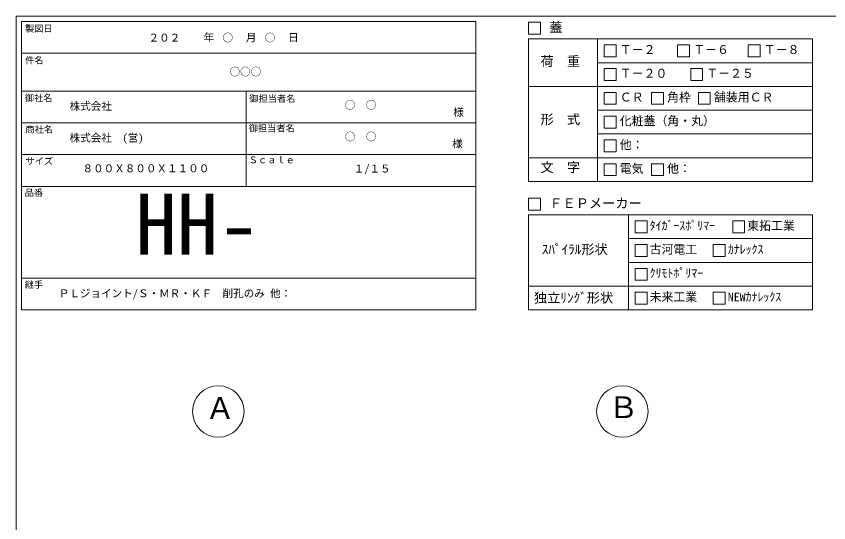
# Model space of a CAD drawing. Units: millimetres, scale not verified. Extents: x -4890 to 18490, y -2302 to 2302.
# Drawn here: x -1230 to 1846, y 384 to 2302 of the extents above; entities that cross this region are included whole.
import ezdxf
from ezdxf.enums import TextEntityAlignment as Align

# ---------------------------------------------------------------- set-up
doc = ezdxf.new("R2010")
doc.units = ezdxf.units.MM
doc.header["$LTSCALE"] = 10
for name, color, linetype, lineweight in [('0-2_waku', 7, 'Continuous', 18), ('0-3_gaikei', 7, 'Continuous', 18), ('0-E_文字１', 7, 'Continuous', 18), ('1-5_文字２', 7, 'Continuous', 5)]:
    doc.layers.add(name, color=color, linetype=linetype, lineweight=lineweight)
doc.styles.add('ＭＳ ゴシック', font='')
doc.styles.get('ＭＳ ゴシック').set_extended_font_data('MS Gothic')

msp = doc.modelspace()

# ---------------------------------------------------------------- linework, layer by layer
at = {"layer": '0-2_waku'}
for p, q in [((-1230.06, 2301.53), (-1230.06, -1973.47)), ((-1230.06, 2301.53), (4889.94, 2301.53)), ((-1210.06, 2281.53), (-1210.06, 1189.53)), ((-1210.06, 2281.53), (509.94, 2281.53)), ((-1210.06, 2281.53), (-1210.06, 1189.53)), ((-1210.06, 2281.53), (509.94, 2281.53)), ((-1210.06, 2281.53), (-1210.06, 1189.53)), ((509.94, 2281.53), (509.94, 1189.53)), ((709.94, 2215.75), (1784.94, 2215.75)), ((709.94, 2215.75), (709.94, 1675.75)), ((970.61, 2215.75), (970.61, 1675.75)), ((1784.94, 2215.75), (1784.94, 1675.75)), ((-1210.06, 2161.53), (509.94, 2161.53)), ((-1210.06, 2161.53), (509.94, 2161.53)), ((-1210.06, 2161.53), (509.94, 2161.53)), ((-1210.06, 2161.53), (509.94, 2161.53)), ((970.61, 2125.75), (1784.94, 2125.75)), ((709.94, 2035.75), (1784.94, 2035.75)), ((-1210.06, 2017.53), (509.94, 2017.53)), ((-1210.06, 2017.53), (509.94, 2017.53)), ((-360.06, 2017.53), (-360.06, 1657.53)), ((970.61, 1945.75), (1784.94, 1945.75)), ((-1210.06, 1897.53), (509.94, 1897.53)), ((970.61, 1855.75), (1784.94, 1855.75)), ((-1210.06, 1777.53), (509.94, 1777.53)), ((709.94, 1765.75), (1784.94, 1765.75)), ((709.94, 1675.75), (1784.94, 1675.75)), ((-1210.06, 1657.53), (509.94, 1657.53)), ((709.94, 1549.53), (1784.94, 1549.53)), ((709.94, 1549.53), (709.94, 1189.53)), ((1087.76, 1549.53), (1087.76, 1189.53)), ((1784.94, 1549.53), (1784.94, 1189.53)), ((1087.76, 1459.53), (1784.94, 1459.53)), ((1087.76, 1369.53), (1784.94, 1369.53)), ((-1210.06, 1309.53), (509.94, 1309.53)), ((709.94, 1279.53), (1784.94, 1279.53)), ((-1210.06, 1189.53), (509.94, 1189.53)), ((709.94, 1189.53), (1784.94, 1189.53)), ((709.94, 1189.53), (1784.94, 1189.53))]:
    msp.add_line(p, q, dxfattribs=at)
at = {"layer": '0-3_gaikei'}
for centre in [(-465.06, 805.28), (1064.94, 805.28)]:
    msp.add_circle(centre, 97.5, dxfattribs=at)
at = {"layer": '0-E_文字１'}
for p, q in [((709.94, 2278.57), (709.94, 2233.57)), ((709.94, 2233.57), (754.94, 2233.57)), ((995.91, 2193.25), (1040.91, 2193.25)), ((995.91, 2193.25), (995.91, 2148.25)), ((995.91, 2193.25), (995.91, 2148.25)), ((995.91, 2193.25), (1040.91, 2193.25)), ((995.91, 2193.25), (995.91, 2148.25)), ((995.91, 2193.25), (1040.91, 2193.25)), ((1040.91, 2193.25), (1040.91, 2148.25)), ((1040.91, 2193.25), (1040.91, 2148.25)), ((1040.91, 2193.25), (1040.91, 2148.25)), ((1274, 2193.25), (1319, 2193.25)), ((1274, 2193.25), (1274, 2148.25)), ((1319, 2193.25), (1319, 2148.25)), ((1541.2, 2193.25), (1586.2, 2193.25)), ((1541.2, 2193.25), (1541.2, 2148.25)), ((1586.2, 2193.25), (1586.2, 2148.25)), ((995.91, 2148.25), (1040.91, 2148.25)), ((995.91, 2148.25), (1040.91, 2148.25)), ((995.91, 2148.25), (1040.91, 2148.25)), ((1274, 2148.25), (1319, 2148.25)), ((1541.2, 2148.25), (1586.2, 2148.25)), ((995.91, 2103.25), (1040.91, 2103.25)), ((995.91, 2103.25), (995.91, 2058.25)), ((1040.91, 2103.25), (1040.91, 2058.25)), ((1323.39, 2103.25), (1368.39, 2103.25)), ((1323.39, 2103.25), (1323.39, 2058.25)), ((1368.39, 2103.25), (1368.39, 2058.25)), ((995.91, 2058.25), (1040.91, 2058.25)), ((1323.39, 2058.25), (1368.39, 2058.25)), ((995.91, 2013.25), (1040.91, 2013.25)), ((995.91, 2013.25), (995.91, 1968.25)), ((995.91, 2013.25), (995.91, 1968.25)), ((1040.91, 2013.25), (1040.91, 1968.25)), ((1040.91, 2013.25), (1040.91, 1968.25)), ((1174.91, 2013.25), (1219.91, 2013.25)), ((1174.91, 2013.25), (1174.91, 1968.25)), ((1219.91, 2013.25), (1219.91, 1968.25)), ((1352.41, 2013.25), (1397.41, 2013.25)), ((1352.41, 2013.25), (1352.41, 1968.25)), ((1397.41, 2013.25), (1397.41, 1968.25)), ((995.91, 1968.25), (1040.91, 1968.25)), ((995.91, 1968.25), (1040.91, 1968.25)), ((1174.91, 1968.25), (1219.91, 1968.25)), ((1352.41, 1968.25), (1397.41, 1968.25)), ((995.91, 1923.25), (995.91, 1878.25)), ((1040.91, 1923.25), (1040.91, 1878.25)), ((995.91, 1878.25), (1040.91, 1878.25)), ((995.91, 1833.25), (1040.91, 1833.25)), ((995.91, 1833.25), (995.91, 1788.25)), ((995.91, 1833.25), (995.91, 1788.25)), ((1040.91, 1833.25), (1040.91, 1788.25)), ((1040.91, 1833.25), (1040.91, 1788.25)), ((995.91, 1788.25), (1040.91, 1788.25)), ((995.91, 1788.25), (1040.91, 1788.25)), ((995.91, 1743.25), (995.91, 1698.25)), ((1174.91, 1743.25), (1174.91, 1698.25)), ((995.91, 1698.25), (1040.91, 1698.25)), ((1174.91, 1698.25), (1219.91, 1698.25)), ((709.94, 1612.35), (709.94, 1567.35)), ((709.94, 1567.35), (754.94, 1567.35)), ((1113.06, 1527.03), (1113.06, 1482.03)), ((1482.65, 1527.03), (1527.65, 1527.03)), ((1482.65, 1527.03), (1482.65, 1482.03)), ((1482.65, 1527.03), (1527.65, 1527.03)), ((1482.65, 1527.03), (1482.65, 1482.03)), ((1482.65, 1527.03), (1527.65, 1527.03)), ((1482.65, 1527.03), (1482.65, 1482.03)), ((1527.65, 1527.03), (1527.65, 1482.03)), ((1527.65, 1527.03), (1527.65, 1482.03)), ((1527.65, 1527.03), (1527.65, 1482.03)), ((1113.06, 1482.03), (1158.06, 1482.03)), ((1482.65, 1482.03), (1527.65, 1482.03)), ((1482.65, 1482.03), (1527.65, 1482.03)), ((1482.65, 1482.03), (1527.65, 1482.03)), ((1113.06, 1437.03), (1158.06, 1437.03)), ((1113.06, 1437.03), (1113.06, 1392.03)), ((1158.06, 1437.03), (1158.06, 1392.03)), ((1408.97, 1437.03), (1408.97, 1392.03)), ((1113.06, 1392.03), (1158.06, 1392.03)), ((1408.97, 1392.03), (1453.97, 1392.03)), ((1113.06, 1347.03), (1113.06, 1302.03)), ((1113.06, 1302.03), (1158.06, 1302.03)), ((1113.06, 1257.03), (1158.06, 1257.03)), ((1113.06, 1257.03), (1113.06, 1212.03)), ((1158.06, 1257.03), (1158.06, 1212.03)), ((1408.97, 1257.03), (1453.97, 1257.03)), ((1408.97, 1257.03), (1408.97, 1212.03)), ((1453.97, 1257.03), (1453.97, 1212.03)), ((1113.06, 1212.03), (1158.06, 1212.03)), ((1408.97, 1212.03), (1453.97, 1212.03))]:
    msp.add_line(p, q, dxfattribs=at)
for points in [[(709.94, 2278.57), (754.94, 2278.57), (754.94, 2233.57)], [(709.94, 2278.57), (754.94, 2278.57), (754.94, 2233.57)], [(995.91, 2013.25), (1040.91, 2013.25), (1040.91, 1968.25)], [(995.91, 2013.25), (995.91, 1968.25), (1040.91, 1968.25)], [(995.91, 1923.25), (1040.91, 1923.25), (1040.91, 1878.25)], [(995.91, 1833.25), (1040.91, 1833.25), (1040.91, 1788.25)], [(995.91, 1833.25), (995.91, 1788.25), (1040.91, 1788.25)], [(995.91, 1743.25), (1040.91, 1743.25), (1040.91, 1698.25)], [(1174.91, 1743.25), (1219.91, 1743.25), (1219.91, 1698.25)], [(709.94, 1612.35), (754.94, 1612.35), (754.94, 1567.35)], [(1113.06, 1527.03), (1158.06, 1527.03), (1158.06, 1482.03)], [(1408.97, 1437.03), (1453.97, 1437.03), (1453.97, 1392.03)], [(1113.06, 1347.03), (1158.06, 1347.03), (1158.06, 1302.03)]]:
    msp.add_lwpolyline(points, dxfattribs=at)

# ---------------------------------------------------------------- texts
at = {"layer": '0-E_文字１', "style": 'ＭＳ ゴシック'}
for s, height, p in [('蓋', 36.66, (788.03, 2230.65)), ('製図日', 24.93, (-1196.79, 2235.09)), ('\u3000\u3000年\u3000\u3000\u3000月\u3000\u3000\u3000日', 29.33, (-600.75, 2197.48)), ('Ｔ－２', 32.99, (1055.05, 2148.74)), ('Ｔ－６', 32.99, (1333.14, 2148.74)), ('Ｔ－８', 32.99, (1600.34, 2148.74)), ('荷\u3000重', 36.66, (754.91, 2101.95)), ('件名', 24.93, (-1196.79, 2115.09)), ('Ｔ－２０', 32.99, (1055.05, 2058.74)), ('Ｔ－２５', 32.99, (1382.54, 2058.74)), ('御社名', 24.93, (-1197.76, 1972.08)), ('御担当者名', 24.93, (-347.85, 1969.87)), ('御担当者名', 24.93, (-347.85, 1969.87)), ('ＣＲ', 32.99, (1055.05, 1968.74)), ('角枠', 32.99, (1234.05, 1968.74)), ('舗装用ＣＲ', 32.99, (1411.56, 1968.74)), ('様', 29.33, (424.9, 1914.37)), ('形\u3000式', 36.66, (754.91, 1881.99)), ('化粧蓋（角・丸）', 32.99, (1055.05, 1878.74)), ('商社名', 24.93, (-1195.15, 1853.04)), ('御担当者名', 24.93, (-350.06, 1857.56)), ('様', 29.33, (420.4, 1795.45)), ('他：', 32.99, (1055.05, 1788.74)), ('サイズ', 24.93, (-1195.15, 1733.04)), ('Ｓｃａｌｅ', 24.93, (-350.06, 1737.56)), ('文\u3000字', 36.66, (754.91, 1700.51)), ('８００Ｘ８００Ｘ１１００', 29.33, (-979.11, 1702)), ('１/１５', 29.33, (47.49, 1701.05)), ('電気', 32.99, (1055.05, 1698.74)), ('他：', 32.99, (1234.05, 1698.74)), ('品番', 24.93, (-1198.15, 1613.39)), ('HH-', 230.9, (-779.33, 1329.37)), ('ＦＥＰメーカー', 36.66, (788.03, 1564.43)), ('ﾀｲｶﾞｰｽﾎﾟﾘﾏｰ', 32.99, (1168.03, 1482.52)), ('東拓工業', 32.99, (1537.61, 1482.52)), ('ｽﾊﾟｲﾗﾙ形状', 36.66, (759.56, 1389.87)), ('古河電工', 32.99, (1168.03, 1392.52)), ('ｶﾅﾚｯｸｽ', 32.99, (1463.94, 1392.52)), ('ｸﾘﾓﾄﾎﾟﾘﾏｰ', 32.99, (1168.03, 1302.52)), ('継手', 24.93, (-1198.15, 1265.39)), ('ＰＬジョイント/Ｓ・ＭＲ・ＫＦ\u3000削孔のみ 他：', 29.33, (-1069.07, 1228.74)), ('独立ﾘﾝｸﾞ形状', 36.66, (730.03, 1206.39)), ('未来工業', 32.99, (1168.03, 1212.52)), ('NEWｶﾅﾚｯｸｽ', 32.99, (1463.94, 1212.52)), ('Ｂ', 82.48, (1012.42, 755.16)), ('Ａ', 82.48, (-514.57, 752.26))]:
    msp.add_text(s, height=height, dxfattribs=at).set_placement(p, align=Align.BOTTOM_LEFT)
at = {"layer": '1-5_文字２', "style": 'ＭＳ ゴシック'}
for s, p in [('\u3000\u3000２０２\u3000\u3000\u3000\u3000○\u3000\u3000\u3000○', (-809.22, 2196.7)), ('○○○', (-422.54, 2067.87)), ('株式会社', (-1028.06, 1937.62)), ('○\u3000○', (13.73, 1942)), ('株式会社\u3000(営)', (-1028.06, 1817.62)), ('○\u3000○', (13.73, 1822))]:
    msp.add_text(s, height=29.33, dxfattribs=at).set_placement(p, align=Align.BOTTOM_LEFT)

doc.saveas('drawing.dxf')
